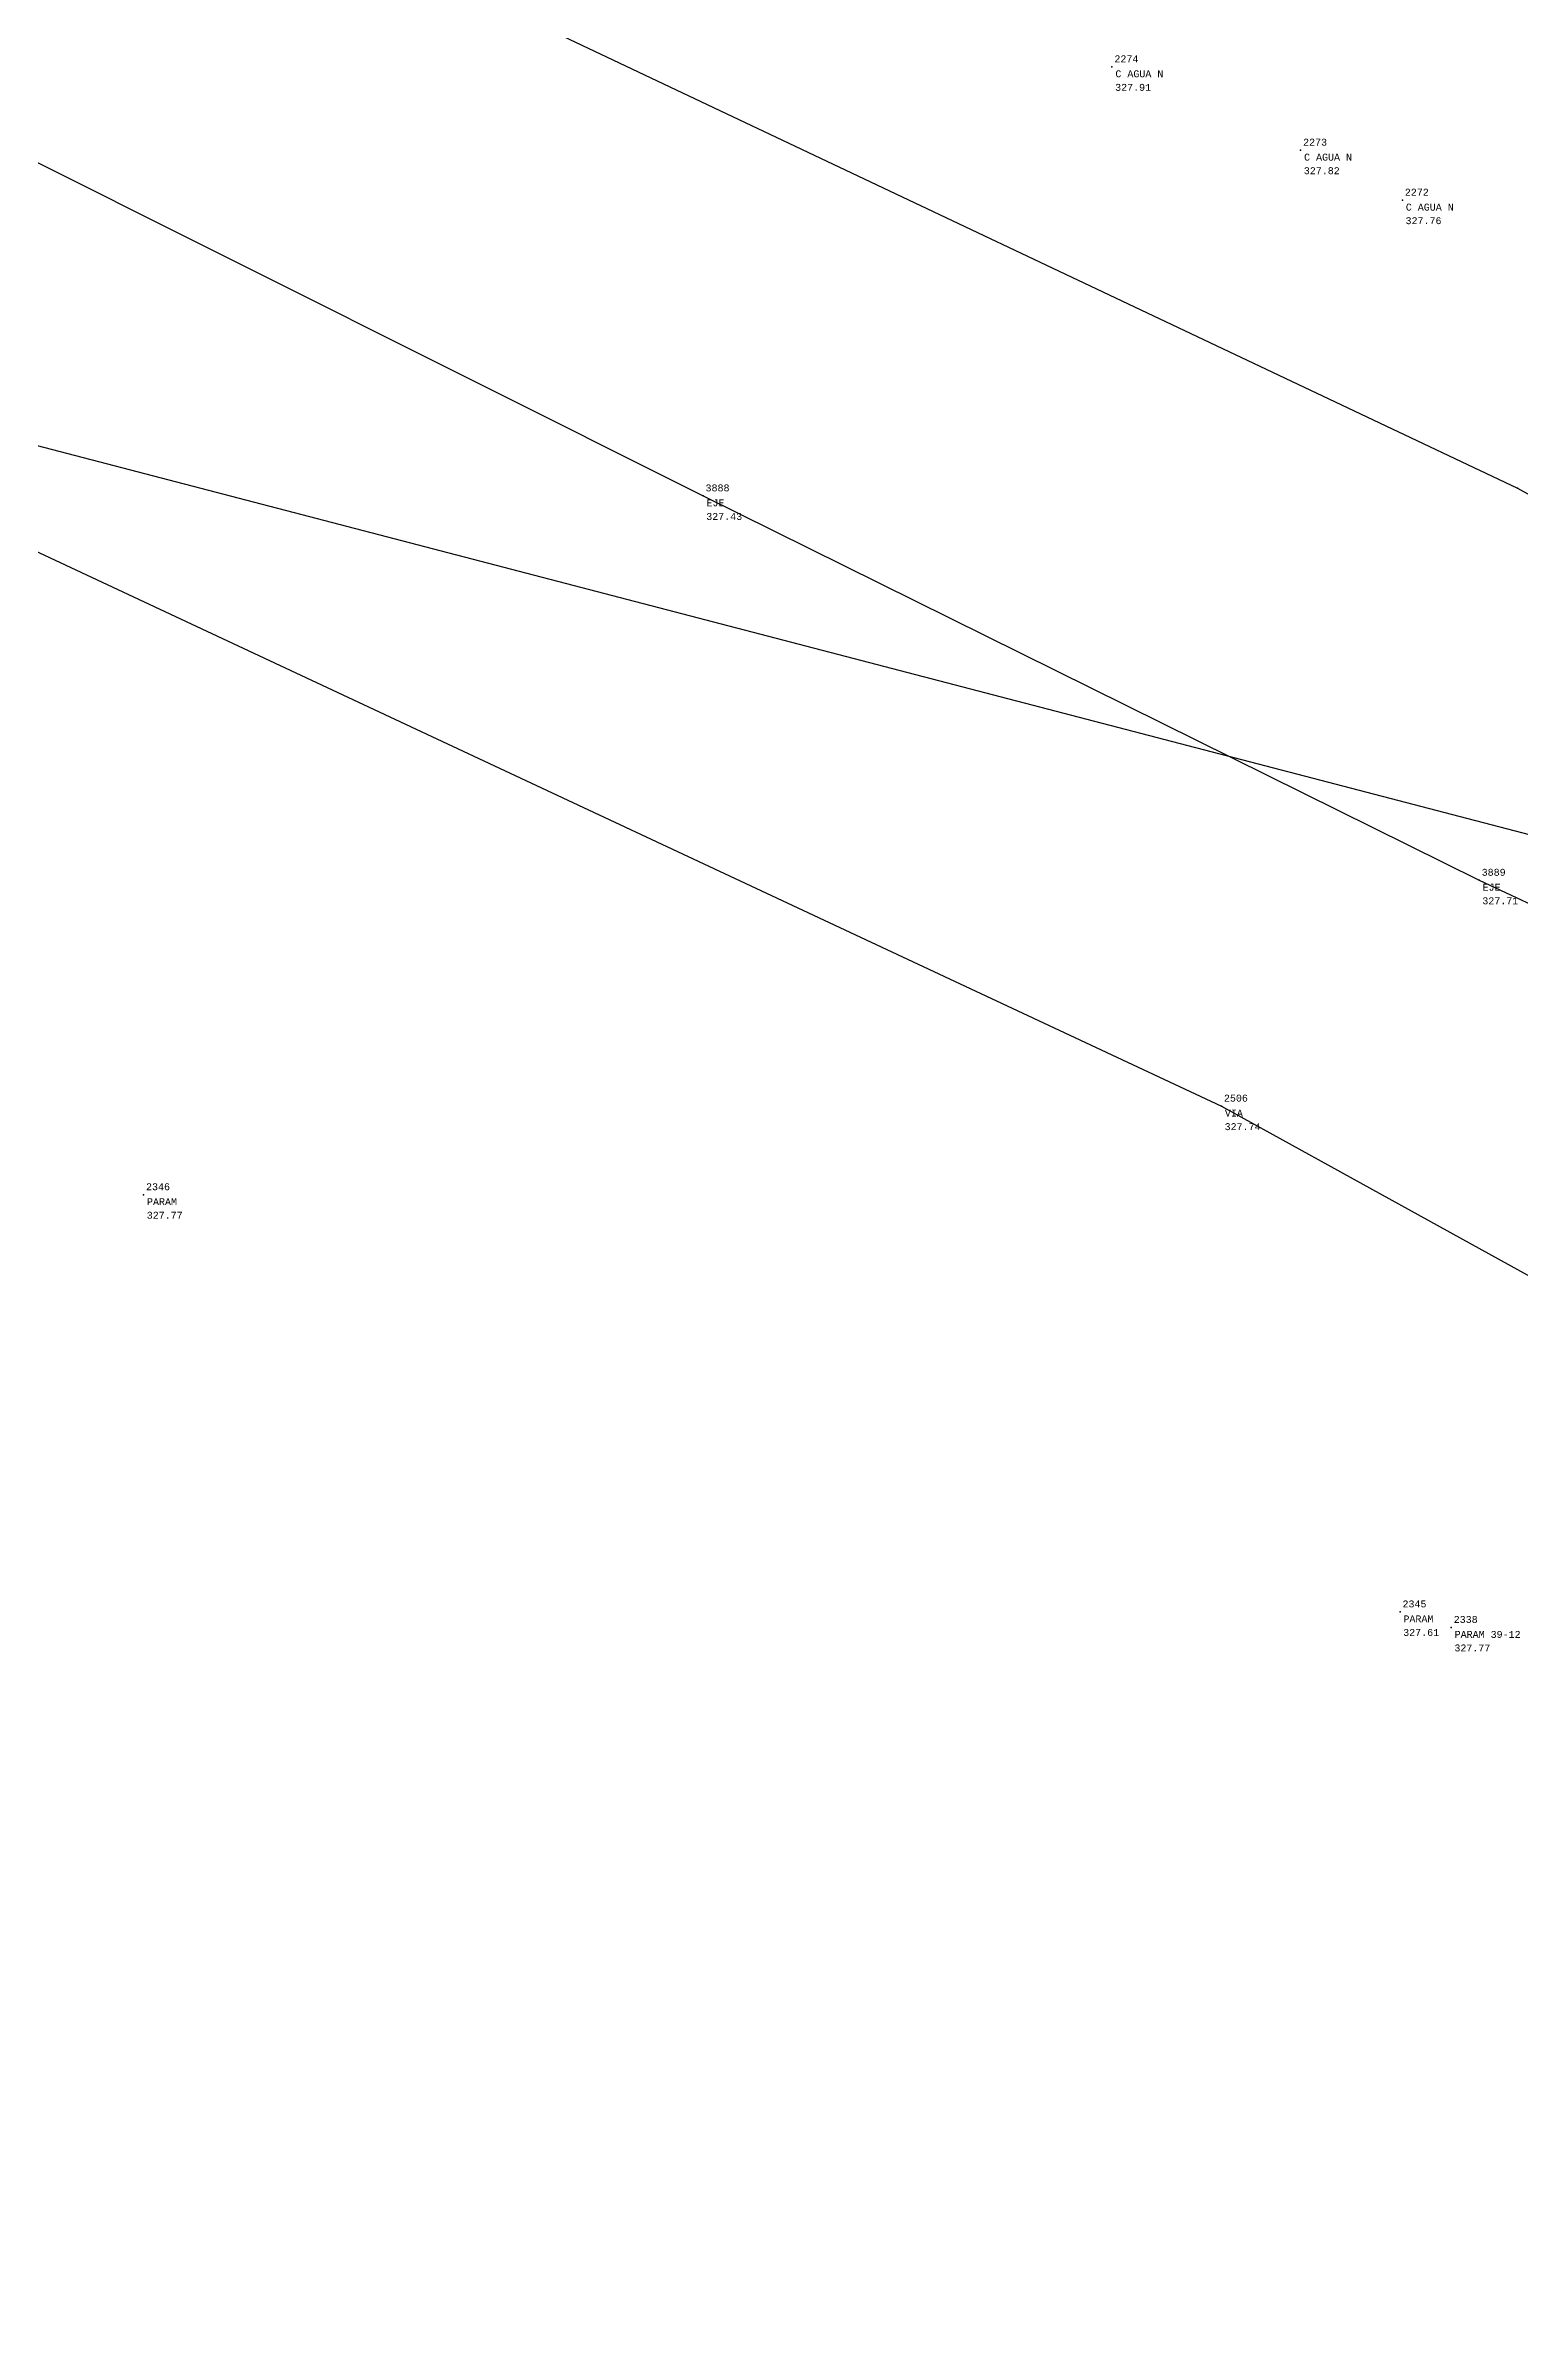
# Model space of a CAD drawing. Header units: metres. Extents: x 5050628 to 5051715, y 2427226 to 2427693.
# Drawn here: x 5051323.74 to 5051334.39, y 2427515.58 to 2427532.08 of the extents above; entities that cross this region are included whole.
import ezdxf
from ezdxf.enums import TextEntityAlignment as Align

# ---------------------------------------------------------------- set-up
doc = ezdxf.new("R2010")
doc.units = ezdxf.units.M
for name, color, linetype in [('1. Eje Vía', 7, 'Continuous'), ('CVL_PUNTO', 2, 'Continuous'), ('CVL_PUNTO_COR', 2, 'Continuous'), ('CVL_PUNTO_NUM', 2, 'Continuous'), ('Red Baja Tension', 30, 'Continuous'), ('Vía', 40, 'Continuous')]:
    doc.layers.add(name, color=color, linetype=linetype)
doc.styles.add('MONOTXT4', font='monotxt4.shx')

msp = doc.modelspace()

# ---------------------------------------------------------------- linework, layer by layer
at = {"layer": '1. Eje Vía', "elevation": 280.286, "flags": 128}
msp.add_lwpolyline([(5051244.163, 2427543.332), (5051251.264, 2427540.992), (5051258.463, 2427539.938), (5051266.308, 2427539.695), (5051274.424, 2427539.696), (5051282.151, 2427539.625), (5051290.215, 2427539.619), (5051298.063, 2427539.169), (5051306.182, 2427538.021), (5051314.462, 2427535.441), (5051321.454, 2427532.355), (5051328.49, 2427528.833), (5051334.097, 2427526.057), (5051339.551, 2427523.515), (5051345.746, 2427520.443), (5051352.51, 2427517.333)], dxfattribs=at)
at = {"layer": 'CVL_PUNTO', "color": 4}
for p in [(5051331.444, 2427531.932, 328.377), (5051331.444, 2427531.932, 328.377), (5051332.807, 2427531.33, 328.289), (5051332.807, 2427531.33, 328.289), (5051333.542, 2427530.969, 328.229), (5051333.542, 2427530.969, 328.229), (5051328.49, 2427528.833, 327.899), (5051328.49, 2427528.833, 327.899), (5051334.375, 2427528.89, 328.145), (5051334.375, 2427528.89, 328.145), (5051334.097, 2427526.057, 328.172), (5051334.097, 2427526.057, 328.172), (5051332.235, 2427524.426, 328.211), (5051332.235, 2427524.426, 328.211), (5051324.448, 2427523.786, 328.238), (5051324.448, 2427523.786, 328.238), (5051333.525, 2427520.773, 328.073), (5051333.525, 2427520.773, 328.073), (5051333.895, 2427520.661, 328.232), (5051333.895, 2427520.661, 328.232)]:
    msp.add_point(p, dxfattribs=at)
at = {"layer": 'Red Baja Tension', "elevation": 323.355, "flags": 128}
msp.add_lwpolyline([(5051214.525, 2427564.231), (5051241.659, 2427548.434), (5051301.685, 2427534.931), (5051357.163, 2427520.468), (5051376.182, 2427506.523), (5051401.262, 2427536.202), (5051398.111, 2427603.967), (5051428.819, 2427622.067), (5051444.74, 2427634.543), (5051467.573, 2427655.58)], dxfattribs=at)
at = {"layer": 'Vía'}
for points in [[(5051244.712, 2427545.306, 324.125), (5051252.529, 2427543.179, 324.46), (5051260.815, 2427542.346, 324.657), (5051268.995, 2427542.935, 324.833), (5051278.482, 2427542.354, 325.147), (5051285.213, 2427542.313, 325.346), (5051293.189, 2427542.216, 325.696), (5051300.465, 2427542.156, 326.232), (5051308.639, 2427540.128, 326.75), (5051317.928, 2427537.173, 327.204), (5051325.445, 2427533.117, 327.629), (5051334.375, 2427528.89, 328.145), (5051341.103, 2427525.134, 328.497), (5051348.794, 2427521.475, 329.127)], [(5051242.377, 2427540.787, 324.142), (5051252.581, 2427537.831, 324.455), (5051260.269, 2427537.409, 324.641), (5051269.377, 2427537.357, 324.901), (5051278.327, 2427537.339, 325.32), (5051286.066, 2427536.744, 325.608), (5051292.901, 2427536.688, 325.796), (5051300.354, 2427536.038, 326.23), (5051307.047, 2427534.795, 326.682), (5051316.192, 2427531.686, 327.224), (5051322.63, 2427528.921, 327.7), (5051332.235, 2427524.426, 328.211), (5051338.767, 2427520.82, 328.604), (5051344.807, 2427517.944, 329.025), (5051346.609, 2427516.791, 329.247), (5051346.169, 2427515.569, 329.46), (5051345.957, 2427514.226, 329.348), (5051336.965, 2427491.51, 327.684)]]:
    msp.add_polyline3d(points, dxfattribs=at)

# ---------------------------------------------------------------- texts
at = {"layer": 'CVL_PUNTO_COR', "color": 4, "style": 'MONOTXT4'}
for s, p in [('327.91', (5051331.467, 2427531.809, 328.377)), ('327.82', (5051332.83, 2427531.207, 328.289)), ('327.76', (5051333.565, 2427530.846, 328.229)), ('327.43', (5051328.513, 2427528.71, 327.899)), ('327.71', (5051334.12, 2427525.934, 328.172)), ('327.74', (5051332.258, 2427524.303, 328.211)), ('327.77', (5051324.471, 2427523.663, 328.238)), ('327.61', (5051333.548, 2427520.65, 328.073)), ('327.77', (5051333.918, 2427520.538, 328.232))]:
    msp.add_text(s, height=0.05, dxfattribs=at).set_placement(p, align=Align.TOP_LEFT)
at = {"layer": 'CVL_PUNTO_NUM', "color": 4, "style": 'MONOTXT4'}
for s, p in [('2274', (5051331.462, 2427531.95, 328.377)), ('2273', (5051332.825, 2427531.348, 328.289)), ('2272', (5051333.56, 2427530.987, 328.229)), ('3888', (5051328.508, 2427528.851, 327.899)), ('3889', (5051334.115, 2427526.075, 328.172)), ('2506', (5051332.253, 2427524.444, 328.211)), ('2346', (5051324.466, 2427523.804, 328.238)), ('2345', (5051333.543, 2427520.791, 328.073)), ('2338', (5051333.913, 2427520.679, 328.232))]:
    msp.add_text(s, height=0.05, dxfattribs=at).set_placement(p, align=Align.BOTTOM_LEFT)
for s, p in [('C AGUA N', (5051331.469, 2427531.907, 328.377)), ('C AGUA N', (5051332.832, 2427531.305, 328.289)), ('C AGUA N', (5051333.567, 2427530.944, 328.229)), ('EJE', (5051328.515, 2427528.808, 327.899)), ('EJE', (5051334.122, 2427526.032, 328.172)), ('VIA', (5051332.26, 2427524.401, 328.211)), ('PARAM', (5051324.473, 2427523.761, 328.238)), ('PARAM', (5051333.55, 2427520.748, 328.073)), ('PARAM 39-12', (5051333.92, 2427520.636, 328.232))]:
    msp.add_text(s, height=0.05, dxfattribs=at).set_placement(p, align=Align.TOP_LEFT)

doc.saveas('drawing.dxf')
